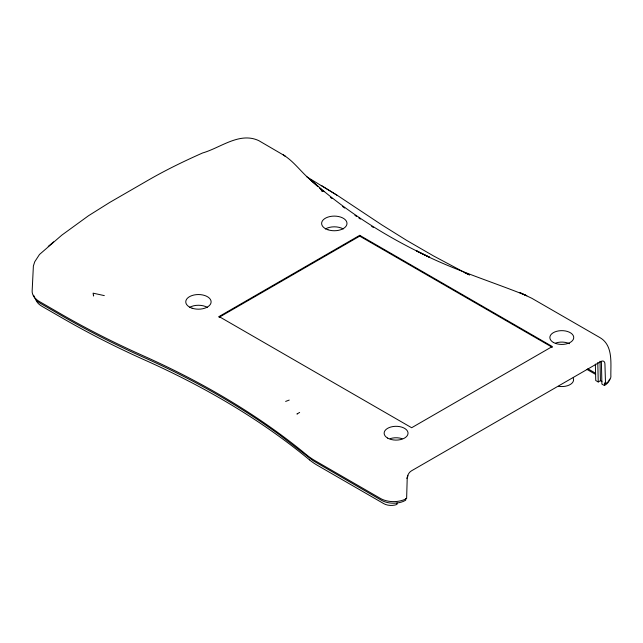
<?xml version="1.0" encoding="UTF-8"?>
<svg xmlns="http://www.w3.org/2000/svg" width="643" height="643" viewBox="0 0 643 643"><rect width="100%" height="100%" fill="white"/><g stroke="black" fill="none" stroke-linecap="round" stroke-linejoin="round"><path stroke-width="0.96" d="M405.709 498.638L405.669 500.262L403.217 501.46A16.943 9.782 0 0 1 381.572 500.342L313.157 460.742L280.396 435.488A784.926 453.17 0 0 0 144.112 357.556A862.11 497.738 0 0 1 61.792 315.721L40.533 303.448A23.904 13.8 0 0 1 33.693 295.266M397.053 502.858L396.972 504.45A10.465 6.036 0 0 1 383.831 503.678L317.425 465.339A70.111 40.477 0 0 1 309.492 459.866M93.653 295.233L93.524 296.045L93.098 293.16L104.311 295.611M297.444 413.594L296.962 414.068L299.646 412.404M283.266 154.931L285.002 155.936L258.799 140.648C239.558 131.622 220.742 147.753 202.625 152.962C184.099 161.168 165.846 170.017 148.284 180.153L109.784 202.4L88.525 215.726L61.841 235.121L39.488 254.483L34.754 261.749L33.38 265.985L32.15 291.006A25.278 14.596 0 0 0 39.553 301.615L60.812 313.897A863.445 498.502 0 0 0 143.26 355.788A783.479 452.342 0 0 1 306.775 454.971A73.334 42.342 0 0 0 315.078 460.693L380.584 498.51A18.414 10.634 0 0 0 406.625 498.51L407.22 477.974A5.875 3.392 -60 0 1 411.375 470.901L600.771 361.559A5.875 3.392 -60 0 1 604.926 363.834L605.521 383.678A18.414 10.634 0 0 0 610.85 375.271C610.721 362.491 613.076 345.154 599.831 337.543L531.793 298.272L519.472 292.452L526.802 295.732C490.143 280.983 452.013 269.489 416.833 251.059L429.58 257.248L416.833 251.059M53.602 241.872L48.233 246.43M219.062 316.541L359.718 235.33L552.305 346.521L411.649 427.732L219.062 316.541L219.062 317.337L359.718 236.134L552.305 347.324M595.362 364.051L595.74 380.527L598.231 381.966L600.449 380.688L601.92 381.54M609.476 379.089A16.943 9.782 0 0 1 604.533 385.446L604.533 383.051M285.629 401.425L289.221 400.075M468.008 274.223L464.455 272.431L469.623 275.075M418.32 251.791C385.35 235.475 354.012 215.775 325.479 192.514L310.071 179.526L318.076 186.719M465.066 272.736L433.712 256.035L406.818 240.482L381.749 224.841L338.331 196.027L306.824 176.833M283.539 155.1C294.245 161.634 301.414 172.621 311.148 180.378L317.964 186.534M587.823 368.76L595.635 373.27M587.019 369.436L595.643 374.419M604.34 383.164L605.385 383.758M604.396 385.527L601.904 384.088L601.39 361.792M337.02 195.199L321.339 185.465M371.678 226.392L373.31 227.429M358.882 218.017L360.458 219.078M354.904 215.284L356.503 216.41M342.462 206.419L344.728 208.067M330.462 197.393L331.997 198.574M319.531 188.021L321.717 189.982M320.19 188.56L321.669 189.902M600.007 361.245L600.449 380.688M597.789 362.58L598.231 381.966M359.718 235.33L359.718 236.134M325.334 228.964A12.683 7.322 0 0 1 343.266 228.964M189.476 307.402A12.683 7.322 0 0 1 207.408 307.402M390.116 438.671A11.944 6.896 0 0 1 402.06 438.671M555.817 343A11.944 6.896 0 0 1 569.473 343.692M309.492 459.866A786.775 454.239 0 0 0 145.294 360.273A860.262 496.669 0 0 1 63.159 318.534L41.899 306.261A21.966 12.683 0 0 1 35.606 298.738M407.887 475.426A11.799 6.816 0 0 1 406.786 478.304M573.194 377.996A11.799 6.816 0 0 1 558.743 386.339M323.582 191.276L321.283 190.698L324.402 191.646L323.582 191.276M327.962 229.768A12.683 7.322 0 0 0 346.987 223.426A12.683 7.322 0 0 0 327.962 217.085A12.683 7.322 0 0 0 327.962 229.768M553.35 342.414A11.944 6.896 0 0 0 573.331 339.327A11.944 6.896 0 0 0 558.703 330.88A11.944 6.896 0 0 0 553.35 342.414M192.104 308.206A12.683 7.322 0 0 0 211.121 301.864A12.683 7.322 0 0 0 192.104 295.523A12.683 7.322 0 0 0 192.104 308.206M387.641 438.084A11.944 6.896 0 0 0 407.63 434.99A11.944 6.896 0 0 0 393.002 426.542A11.944 6.896 0 0 0 387.641 438.084"/></g></svg>
